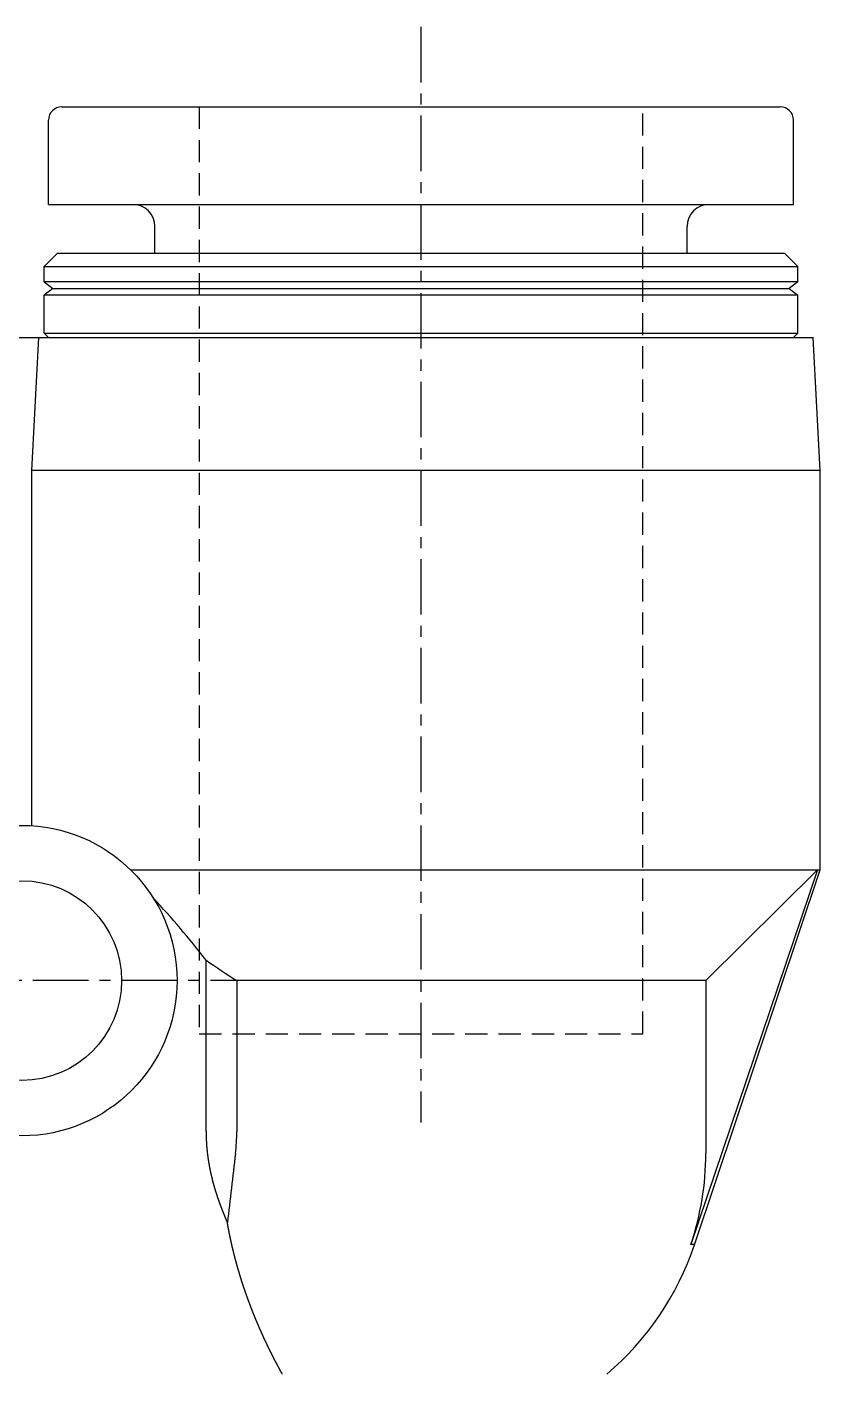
# Model space of a CAD drawing. Extents: x -16 to 106, y -22 to 85.
# Drawn here: x 39.19 to 57.08, y 28.59 to 58.96 of the extents above; entities that cross this region are included whole.
import ezdxf

# ---------------------------------------------------------------- set-up
doc = ezdxf.new("R2010")
doc.units = 0
doc.linetypes.add('CENTER', pattern=[2, 1.25, -0.25, 0.25, -0.25])
doc.linetypes.add('DASHED', pattern=[0.75, 0.5, -0.25])
doc.layers.get('0').update_dxf_attribs({"linetype": 'CONTINUOUS'})
doc.layers.add('CENTER', color=1, linetype='CENTER')

msp = doc.modelspace()

# ---------------------------------------------------------------- linework, layer by layer
at = {"color": 7, "linetype": 'CONTINUOUS'}
for p, q in [((39.979, 57.162), (56.179, 57.162)), ((39.679, 54.962), (39.679, 56.862)), ((56.479, 54.962), (56.479, 56.862)), ((39.679, 54.962), (56.479, 54.962)), ((42.079, 53.862), (42.079, 54.462)), ((54.079, 53.862), (54.079, 54.462)), ((39.879, 53.862), (39.579, 53.562)), ((39.879, 53.862), (56.279, 53.862)), ((56.279, 53.862), (56.579, 53.562)), ((39.579, 53.212), (39.579, 53.562)), ((39.579, 53.562), (56.579, 53.562)), ((56.579, 53.212), (56.579, 53.562)), ((39.579, 53.212), (39.779, 53.062)), ((56.579, 53.212), (39.579, 53.212)), ((56.579, 53.212), (56.379, 53.062)), ((39.779, 53.062), (39.579, 52.912)), ((39.579, 52.062), (39.579, 52.912)), ((56.579, 52.912), (39.579, 52.912)), ((39.779, 53.062), (56.379, 53.062)), ((56.379, 53.062), (56.579, 52.912)), ((56.579, 52.062), (56.579, 52.912)), ((21.236, 51.962), (56.922, 51.962)), ((39.304, 48.962), (39.465, 51.962)), ((39.679, 51.962), (39.579, 52.062)), ((39.579, 52.062), (56.579, 52.062)), ((56.479, 51.962), (56.579, 52.062)), ((57.079, 48.962), (56.922, 51.962)), ((57.079, 48.962), (39.304, 48.962)), ((39.304, 40.955), (39.304, 48.962)), ((57.079, 39.962), (57.079, 48.962)), ((41.528, 39.962), (57.023, 39.962)), ((57.023, 39.962), (54.167, 31.516)), ((54.245, 31.506), (57.079, 39.962)), ((54.501, 37.462), (57.023, 39.962)), ((57.023, 39.962), (57.079, 39.962)), ((43.232, 34.062), (43.232, 37.926)), ((54.501, 37.462), (43.925, 37.462)), ((43.925, 37.462), (43.925, 34.062)), ((54.501, 37.462), (54.501, 33.562))]:
    msp.add_line(p, q, dxfattribs=at)
at = {"color": 3, "linetype": 'DASHED'}
for p, q in [((43.079, 57.162), (43.079, 36.262)), ((53.079, 36.262), (53.079, 57.162)), ((42.044, 39.321), (42.081, 39.261)), ((43.079, 36.262), (53.079, 36.262))]:
    msp.add_line(p, q, dxfattribs=at)
at = {"color": 7}
for points in [[(43.232, 34.062, 0), (43.232, 34.059, 0), (43.232, 34.055, 0), (43.232, 34.052, 0), (43.232, 34.048, 0), (43.232, 34.045, 0), (43.232, 34.041, 0), (43.232, 34.038, 0), (43.232, 34.034, 0), (43.232, 34.031, 0), (43.232, 34.027, 0), (43.232, 34.024, 0), (43.232, 34.02, 0), (43.232, 34.017, 0), (43.232, 34.013, 0), (43.232, 34.01, 0), (43.232, 34.006, 0), (43.233, 34.002, 0), (43.233, 33.999, 0), (43.233, 33.995, 0), (43.233, 33.992, 0), (43.233, 33.989, 0), (43.233, 33.985, 0), (43.233, 33.981, 0), (43.233, 33.978, 0), (43.233, 33.974, 0), (43.233, 33.971, 0), (43.233, 33.968, 0), (43.233, 33.964, 0), (43.233, 33.961, 0), (43.233, 33.957, 0), (43.233, 33.953, 0), (43.234, 33.95, 0), (43.234, 33.946, 0), (43.234, 33.943, 0), (43.234, 33.939, 0), (43.234, 33.936, 0), (43.234, 33.932, 0), (43.234, 33.929, 0), (43.234, 33.925, 0), (43.234, 33.922, 0), (43.234, 33.918, 0), (43.235, 33.915, 0), (43.235, 33.911, 0), (43.235, 33.908, 0), (43.235, 33.904, 0), (43.235, 33.901, 0), (43.235, 33.897, 0), (43.236, 33.894, 0), (43.236, 33.89, 0), (43.236, 33.887, 0), (43.236, 33.883, 0), (43.236, 33.88, 0), (43.236, 33.876, 0), (43.236, 33.873, 0), (43.236, 33.869, 0), (43.237, 33.866, 0), (43.237, 33.862, 0), (43.237, 33.859, 0), (43.237, 33.855, 0), (43.237, 33.852, 0), (43.238, 33.848, 0), (43.238, 33.845, 0), (43.238, 33.841, 0), (43.238, 33.838, 0), (43.238, 33.834, 0), (43.239, 33.831, 0), (43.239, 33.827, 0), (43.239, 33.824, 0), (43.239, 33.82, 0), (43.239, 33.817, 0), (43.239, 33.813, 0), (43.24, 33.81, 0), (43.24, 33.806, 0), (43.24, 33.803, 0), (43.24, 33.799, 0), (43.241, 33.796, 0), (43.241, 33.792, 0), (43.241, 33.789, 0), (43.241, 33.785, 0), (43.242, 33.782, 0), (43.242, 33.778, 0), (43.242, 33.775, 0), (43.242, 33.771, 0), (43.242, 33.768, 0), (43.243, 33.764, 0), (43.243, 33.761, 0), (43.243, 33.757, 0), (43.243, 33.754, 0), (43.244, 33.75, 0), (43.244, 33.747, 0), (43.244, 33.743, 0), (43.245, 33.74, 0), (43.245, 33.736, 0), (43.245, 33.733, 0), (43.245, 33.729, 0), (43.246, 33.726, 0), (43.246, 33.722, 0), (43.246, 33.719, 0), (43.246, 33.715, 0), (43.247, 33.712, 0), (43.247, 33.709, 0), (43.247, 33.705, 0), (43.248, 33.702, 0), (43.248, 33.698, 0), (43.248, 33.694, 0), (43.249, 33.691, 0), (43.249, 33.688, 0), (43.249, 33.684, 0), (43.249, 33.681, 0), (43.25, 33.677, 0), (43.25, 33.673, 0), (43.251, 33.67, 0), (43.251, 33.667, 0), (43.251, 33.663, 0), (43.252, 33.66, 0), (43.252, 33.656, 0), (43.252, 33.653, 0), (43.252, 33.649, 0), (43.253, 33.646, 0), (43.253, 33.642, 0), (43.254, 33.639, 0), (43.254, 33.635, 0), (43.254, 33.632, 0), (43.255, 33.628, 0), (43.255, 33.625, 0), (43.255, 33.621, 0), (43.256, 33.618, 0), (43.256, 33.614, 0), (43.257, 33.611, 0), (43.257, 33.607, 0), (43.257, 33.604, 0), (43.258, 33.6, 0), (43.258, 33.597, 0), (43.258, 33.593, 0), (43.259, 33.59, 0), (43.259, 33.586, 0), (43.26, 33.583, 0), (43.26, 33.579, 0), (43.26, 33.576, 0), (43.261, 33.572, 0), (43.261, 33.569, 0), (43.262, 33.566, 0), (43.262, 33.562, 0), (43.263, 33.559, 0), (43.263, 33.555, 0), (43.263, 33.551, 0), (43.264, 33.548, 0), (43.264, 33.545, 0), (43.265, 33.541, 0), (43.265, 33.538, 0), (43.266, 33.534, 0), (43.266, 33.531, 0), (43.266, 33.527, 0), (43.267, 33.524, 0), (43.267, 33.52, 0), (43.268, 33.517, 0), (43.268, 33.513, 0), (43.269, 33.51, 0), (43.269, 33.506, 0), (43.27, 33.503, 0), (43.27, 33.499, 0), (43.27, 33.496, 0), (43.271, 33.492, 0), (43.271, 33.489, 0), (43.272, 33.486, 0), (43.272, 33.482, 0), (43.273, 33.478, 0), (43.273, 33.475, 0), (43.274, 33.472, 0), (43.274, 33.468, 0), (43.275, 33.465, 0), (43.275, 33.461, 0), (43.276, 33.458, 0), (43.276, 33.454, 0), (43.277, 33.451, 0), (43.277, 33.447, 0), (43.278, 33.444, 0), (43.278, 33.44, 0), (43.279, 33.437, 0), (43.279, 33.433, 0), (43.28, 33.43, 0), (43.28, 33.426, 0), (43.281, 33.423, 0), (43.282, 33.42, 0), (43.282, 33.416, 0), (43.282, 33.413, 0), (43.283, 33.409, 0), (43.284, 33.406, 0), (43.284, 33.402, 0), (43.285, 33.399, 0), (43.285, 33.395, 0), (43.286, 33.392, 0), (43.286, 33.388, 0), (43.287, 33.385, 0), (43.287, 33.382, 0), (43.288, 33.378, 0), (43.289, 33.375, 0), (43.289, 33.371, 0), (43.29, 33.368, 0), (43.29, 33.364, 0), (43.291, 33.361, 0), (43.291, 33.357, 0), (43.292, 33.354, 0), (43.293, 33.35, 0), (43.293, 33.347, 0), (43.294, 33.343, 0), (43.294, 33.34, 0), (43.295, 33.337, 0), (43.295, 33.333, 0), (43.296, 33.33, 0), (43.297, 33.326, 0), (43.297, 33.323, 0), (43.298, 33.319, 0), (43.299, 33.316, 0), (43.299, 33.312, 0), (43.3, 33.309, 0), (43.3, 33.305, 0), (43.301, 33.302, 0), (43.302, 33.298, 0), (43.302, 33.295, 0), (43.303, 33.292, 0), (43.303, 33.288, 0), (43.304, 33.285, 0), (43.305, 33.281, 0), (43.305, 33.278, 0), (43.306, 33.274, 0), (43.307, 33.271, 0), (43.307, 33.267, 0), (43.308, 33.264, 0), (43.309, 33.261, 0), (43.309, 33.257, 0), (43.31, 33.254, 0), (43.311, 33.25, 0), (43.311, 33.247, 0), (43.312, 33.243, 0), (43.313, 33.24, 0), (43.313, 33.236, 0), (43.314, 33.233, 0), (43.315, 33.23, 0), (43.315, 33.226, 0), (43.316, 33.223, 0), (43.317, 33.219, 0), (43.317, 33.216, 0), (43.318, 33.212, 0), (43.319, 33.209, 0), (43.319, 33.206, 0), (43.32, 33.202, 0), (43.321, 33.199, 0), (43.322, 33.195, 0), (43.322, 33.192, 0), (43.323, 33.188, 0), (43.324, 33.185, 0), (43.324, 33.181, 0), (43.325, 33.178, 0), (43.326, 33.175, 0), (43.327, 33.171, 0), (43.327, 33.168, 0), (43.328, 33.164, 0), (43.329, 33.161, 0), (43.329, 33.157, 0), (43.33, 33.154, 0), (43.331, 33.151, 0), (43.332, 33.147, 0), (43.332, 33.144, 0), (43.333, 33.14, 0), (43.334, 33.137, 0), (43.335, 33.133, 0), (43.335, 33.13, 0), (43.336, 33.127, 0), (43.337, 33.123, 0), (43.338, 33.12, 0), (43.338, 33.116, 0), (43.339, 33.113, 0), (43.34, 33.11, 0), (43.341, 33.106, 0), (43.341, 33.103, 0), (43.342, 33.099, 0), (43.343, 33.096, 0), (43.344, 33.093, 0), (43.344, 33.089, 0), (43.345, 33.086, 0), (43.346, 33.082, 0), (43.347, 33.079, 0), (43.348, 33.075, 0), (43.349, 33.072, 0), (43.349, 33.069, 0), (43.35, 33.065, 0), (43.351, 33.062, 0), (43.352, 33.058, 0), (43.352, 33.055, 0), (43.353, 33.051, 0), (43.354, 33.048, 0), (43.355, 33.045, 0), (43.356, 33.041, 0), (43.356, 33.038, 0), (43.357, 33.034, 0), (43.358, 33.031, 0), (43.359, 33.028, 0), (43.36, 33.024, 0), (43.361, 33.021, 0), (43.361, 33.017, 0), (43.362, 33.014, 0), (43.363, 33.011, 0), (43.364, 33.007, 0), (43.365, 33.004, 0), (43.366, 33, 0), (43.367, 32.997, 0), (43.367, 32.994, 0), (43.368, 32.99, 0), (43.369, 32.987, 0), (43.37, 32.983, 0), (43.371, 32.98, 0), (43.372, 32.977, 0), (43.373, 32.973, 0), (43.373, 32.97, 0), (43.374, 32.966, 0), (43.375, 32.963, 0), (43.376, 32.96, 0), (43.377, 32.956, 0), (43.378, 32.953, 0), (43.379, 32.949, 0), (43.379, 32.946, 0), (43.38, 32.943, 0), (43.381, 32.939, 0), (43.382, 32.936, 0), (43.383, 32.932, 0), (43.384, 32.929, 0), (43.385, 32.926, 0), (43.386, 32.922, 0), (43.386, 32.919, 0), (43.387, 32.916, 0), (43.388, 32.912, 0), (43.389, 32.909, 0), (43.39, 32.905, 0), (43.391, 32.902, 0), (43.392, 32.899, 0), (43.393, 32.895, 0), (43.394, 32.892, 0), (43.395, 32.888, 0), (43.396, 32.885, 0), (43.397, 32.882, 0), (43.398, 32.878, 0), (43.398, 32.875, 0), (43.399, 32.871, 0), (43.4, 32.868, 0), (43.401, 32.865, 0), (43.402, 32.861, 0), (43.403, 32.858, 0), (43.404, 32.855, 0), (43.405, 32.851, 0), (43.406, 32.848, 0), (43.407, 32.844, 0), (43.408, 32.841, 0), (43.409, 32.838, 0), (43.41, 32.834, 0), (43.411, 32.831, 0), (43.412, 32.828, 0), (43.413, 32.824, 0), (43.414, 32.821, 0), (43.414, 32.818, 0), (43.416, 32.814, 0), (43.416, 32.811, 0), (43.417, 32.807, 0), (43.418, 32.804, 0), (43.419, 32.801, 0), (43.42, 32.797, 0), (43.421, 32.794, 0), (43.422, 32.791, 0), (43.423, 32.787, 0), (43.424, 32.784, 0), (43.425, 32.781, 0), (43.426, 32.777, 0), (43.427, 32.774, 0), (43.428, 32.77, 0), (43.429, 32.767, 0), (43.43, 32.764, 0), (43.431, 32.76, 0), (43.432, 32.757, 0), (43.433, 32.754, 0), (43.434, 32.75, 0), (43.435, 32.747, 0), (43.436, 32.743, 0), (43.437, 32.74, 0), (43.438, 32.737, 0), (43.439, 32.733, 0), (43.44, 32.73, 0), (43.441, 32.727, 0), (43.443, 32.723, 0), (43.444, 32.72, 0), (43.444, 32.717, 0), (43.446, 32.713, 0), (43.447, 32.71, 0), (43.448, 32.707, 0), (43.449, 32.703, 0), (43.45, 32.7, 0), (43.451, 32.697, 0), (43.452, 32.693, 0), (43.453, 32.69, 0), (43.454, 32.687, 0), (43.455, 32.683, 0), (43.456, 32.68, 0), (43.457, 32.676, 0), (43.458, 32.673, 0), (43.459, 32.67, 0), (43.46, 32.666, 0), (43.461, 32.663, 0), (43.462, 32.66, 0), (43.464, 32.657, 0), (43.465, 32.653, 0), (43.466, 32.65, 0), (43.467, 32.647, 0), (43.468, 32.643, 0), (43.469, 32.64, 0), (43.47, 32.636, 0), (43.471, 32.633, 0), (43.472, 32.63, 0), (43.473, 32.627, 0), (43.474, 32.623, 0), (43.475, 32.62, 0), (43.476, 32.617, 0), (43.477, 32.613, 0), (43.479, 32.61, 0), (43.48, 32.606, 0), (43.481, 32.603, 0), (43.482, 32.6, 0), (43.483, 32.596, 0), (43.484, 32.593, 0), (43.485, 32.59, 0), (43.486, 32.587, 0), (43.487, 32.583, 0), (43.489, 32.58, 0), (43.49, 32.577, 0), (43.491, 32.573, 0), (43.492, 32.57, 0), (43.493, 32.567, 0), (43.494, 32.563, 0), (43.495, 32.56, 0), (43.496, 32.557, 0), (43.498, 32.553, 0), (43.499, 32.55, 0), (43.5, 32.547, 0), (43.501, 32.543, 0), (43.502, 32.54, 0), (43.503, 32.537, 0), (43.504, 32.533, 0), (43.506, 32.53, 0), (43.507, 32.527, 0), (43.508, 32.523, 0), (43.509, 32.52, 0), (43.51, 32.517, 0), (43.511, 32.514, 0), (43.513, 32.51, 0), (43.514, 32.507, 0), (43.515, 32.504, 0), (43.516, 32.5, 0), (43.517, 32.497, 0), (43.518, 32.494, 0), (43.52, 32.49, 0), (43.521, 32.487, 0), (43.522, 32.484, 0), (43.523, 32.48, 0), (43.524, 32.477, 0), (43.525, 32.474, 0), (43.526, 32.471, 0), (43.528, 32.467, 0), (43.529, 32.464, 0), (43.53, 32.461, 0), (43.531, 32.457, 0), (43.532, 32.454, 0), (43.534, 32.451, 0), (43.535, 32.447, 0), (43.536, 32.444, 0), (43.537, 32.441, 0), (43.538, 32.438, 0), (43.54, 32.434, 0), (43.541, 32.431, 0), (43.542, 32.428, 0), (43.543, 32.425, 0), (43.544, 32.421, 0), (43.546, 32.418, 0), (43.547, 32.415, 0), (43.548, 32.411, 0), (43.549, 32.408, 0), (43.55, 32.405, 0), (43.552, 32.401, 0), (43.553, 32.398, 0), (43.554, 32.395, 0), (43.555, 32.392, 0), (43.557, 32.388, 0), (43.558, 32.385, 0), (43.559, 32.382, 0), (43.56, 32.378, 0), (43.562, 32.375, 0), (43.563, 32.372, 0), (43.564, 32.369, 0), (43.565, 32.365, 0), (43.566, 32.362, 0), (43.568, 32.359, 0), (43.569, 32.355, 0), (43.57, 32.352, 0), (43.572, 32.349, 0), (43.573, 32.346, 0), (43.574, 32.342, 0), (43.575, 32.339, 0), (43.577, 32.336, 0), (43.578, 32.333, 0), (43.579, 32.329, 0), (43.58, 32.326, 0), (43.582, 32.323, 0), (43.583, 32.319, 0), (43.584, 32.316, 0), (43.585, 32.313, 0), (43.587, 32.31, 0), (43.588, 32.306, 0), (43.589, 32.303, 0), (43.59, 32.3, 0), (43.592, 32.297, 0), (43.593, 32.293, 0), (43.594, 32.29, 0), (43.596, 32.287, 0), (43.597, 32.284, 0), (43.598, 32.28, 0), (43.599, 32.277, 0), (43.601, 32.274, 0), (43.602, 32.27, 0), (43.603, 32.267, 0), (43.605, 32.264, 0), (43.606, 32.261, 0), (43.607, 32.258, 0), (43.608, 32.254, 0), (43.61, 32.251, 0), (43.611, 32.248, 0), (43.612, 32.245, 0), (43.614, 32.241, 0), (43.615, 32.238, 0), (43.616, 32.235, 0), (43.618, 32.231, 0), (43.619, 32.228, 0), (43.62, 32.225, 0), (43.621, 32.222, 0), (43.623, 32.218, 0), (43.624, 32.215, 0), (43.626, 32.212, 0), (43.627, 32.209, 0), (43.628, 32.206, 0), (43.63, 32.202, 0), (43.631, 32.199, 0), (43.632, 32.196, 0), (43.633, 32.193, 0), (43.635, 32.189, 0), (43.636, 32.186, 0), (43.638, 32.183, 0), (43.639, 32.179, 0), (43.64, 32.176, 0), (43.642, 32.173, 0), (43.643, 32.17, 0), (43.644, 32.167, 0), (43.645, 32.163, 0), (43.647, 32.16, 0), (43.648, 32.157, 0), (43.65, 32.154, 0), (43.651, 32.15, 0), (43.652, 32.147, 0), (43.654, 32.144, 0), (43.655, 32.141, 0), (43.656, 32.137, 0), (43.658, 32.134, 0), (43.659, 32.131, 0), (43.66, 32.128, 0), (43.662, 32.124, 0), (43.663, 32.121, 0), (43.664, 32.118, 0), (43.666, 32.115, 0), (43.667, 32.112, 0), (43.669, 32.108, 0), (43.67, 32.105, 0), (43.671, 32.102, 0), (43.673, 32.099, 0), (43.674, 32.096, 0), (43.675, 32.092, 0), (43.677, 32.089, 0), (43.678, 32.086, 0), (43.68, 32.083, 0), (43.681, 32.079, 0), (43.682, 32.076, 0), (43.684, 32.073, 0), (43.685, 32.07, 0), (43.687, 32.066, 0), (43.688, 32.063, 0), (43.689, 32.06, 0), (43.691, 32.057, 0), (43.692, 32.054, 0), (43.694, 32.05, 0), (43.695, 32.047, 0), (43.696, 32.044, 0), (43.698, 32.041, 0), (43.699, 32.038, 0), (43.701, 32.034, 0), (43.702, 32.031, 0), (43.703, 32.028, 0), (43.705, 32.025, 0), (43.706, 32.022, 0), (43.708, 32.018, 0), (43.709, 32.015, 0), (43.711, 32.012, 0), (43.712, 32.009, 0), (43.713, 32.005, 0)], [(44.952, 28.59, 0), (44.95, 28.594, 0), (44.948, 28.597, 0), (44.946, 28.601, 0), (44.944, 28.604, 0), (44.942, 28.608, 0), (44.941, 28.611, 0), (44.939, 28.615, 0), (44.937, 28.618, 0), (44.935, 28.622, 0), (44.933, 28.625, 0), (44.931, 28.629, 0), (44.929, 28.632, 0), (44.927, 28.636, 0), (44.925, 28.639, 0), (44.923, 28.643, 0), (44.921, 28.646, 0), (44.919, 28.65, 0), (44.918, 28.653, 0), (44.916, 28.657, 0), (44.914, 28.66, 0), (44.912, 28.664, 0), (44.91, 28.667, 0), (44.908, 28.671, 0), (44.906, 28.674, 0), (44.904, 28.678, 0), (44.902, 28.681, 0), (44.9, 28.685, 0), (44.898, 28.688, 0), (44.897, 28.692, 0), (44.895, 28.695, 0), (44.893, 28.699, 0), (44.891, 28.702, 0), (44.889, 28.706, 0), (44.887, 28.709, 0), (44.885, 28.713, 0), (44.883, 28.716, 0), (44.882, 28.72, 0), (44.88, 28.723, 0), (44.878, 28.727, 0), (44.876, 28.73, 0), (44.874, 28.734, 0), (44.872, 28.737, 0), (44.87, 28.741, 0), (44.868, 28.744, 0), (44.866, 28.748, 0), (44.864, 28.751, 0), (44.863, 28.755, 0), (44.861, 28.758, 0), (44.859, 28.762, 0), (44.857, 28.765, 0), (44.855, 28.769, 0), (44.853, 28.772, 0), (44.851, 28.776, 0), (44.849, 28.779, 0), (44.848, 28.783, 0), (44.846, 28.786, 0), (44.844, 28.79, 0), (44.842, 28.794, 0), (44.84, 28.797, 0), (44.838, 28.8, 0), (44.837, 28.804, 0), (44.835, 28.808, 0), (44.833, 28.811, 0), (44.831, 28.815, 0), (44.829, 28.818, 0), (44.827, 28.822, 0), (44.825, 28.825, 0), (44.824, 28.829, 0), (44.822, 28.832, 0), (44.82, 28.836, 0), (44.818, 28.839, 0), (44.816, 28.843, 0), (44.814, 28.846, 0), (44.812, 28.85, 0), (44.81, 28.853, 0), (44.809, 28.857, 0), (44.807, 28.86, 0), (44.805, 28.864, 0), (44.803, 28.867, 0), (44.801, 28.871, 0), (44.8, 28.875, 0), (44.798, 28.878, 0), (44.796, 28.882, 0), (44.794, 28.885, 0), (44.792, 28.889, 0), (44.79, 28.892, 0), (44.788, 28.896, 0), (44.787, 28.899, 0), (44.785, 28.903, 0), (44.783, 28.906, 0), (44.781, 28.91, 0), (44.779, 28.913, 0), (44.777, 28.917, 0), (44.776, 28.921, 0), (44.774, 28.924, 0), (44.772, 28.928, 0), (44.77, 28.931, 0), (44.768, 28.935, 0), (44.767, 28.938, 0), (44.765, 28.942, 0), (44.763, 28.945, 0), (44.761, 28.949, 0), (44.759, 28.953, 0), (44.757, 28.956, 0), (44.756, 28.96, 0), (44.754, 28.963, 0), (44.752, 28.967, 0), (44.75, 28.97, 0), (44.748, 28.974, 0), (44.746, 28.977, 0), (44.745, 28.981, 0), (44.743, 28.984, 0), (44.741, 28.988, 0), (44.739, 28.991, 0), (44.737, 28.995, 0), (44.736, 28.999, 0), (44.734, 29.002, 0), (44.732, 29.006, 0), (44.73, 29.009, 0), (44.728, 29.013, 0), (44.727, 29.016, 0), (44.725, 29.02, 0), (44.723, 29.023, 0), (44.721, 29.027, 0), (44.719, 29.031, 0), (44.718, 29.034, 0), (44.716, 29.038, 0), (44.714, 29.041, 0), (44.712, 29.045, 0), (44.711, 29.048, 0), (44.709, 29.052, 0), (44.707, 29.056, 0), (44.705, 29.059, 0), (44.703, 29.063, 0), (44.702, 29.066, 0), (44.7, 29.07, 0), (44.698, 29.073, 0), (44.696, 29.077, 0), (44.695, 29.081, 0), (44.693, 29.084, 0), (44.691, 29.088, 0), (44.689, 29.091, 0), (44.688, 29.095, 0), (44.686, 29.098, 0), (44.684, 29.102, 0), (44.682, 29.105, 0), (44.68, 29.109, 0), (44.679, 29.113, 0), (44.677, 29.116, 0), (44.675, 29.12, 0), (44.673, 29.123, 0), (44.672, 29.127, 0), (44.67, 29.131, 0), (44.668, 29.134, 0), (44.666, 29.138, 0), (44.664, 29.141, 0), (44.663, 29.145, 0), (44.661, 29.148, 0), (44.659, 29.152, 0), (44.657, 29.155, 0), (44.656, 29.159, 0), (44.654, 29.163, 0), (44.652, 29.166, 0), (44.651, 29.17, 0), (44.649, 29.173, 0), (44.647, 29.177, 0), (44.645, 29.181, 0), (44.644, 29.184, 0), (44.642, 29.188, 0), (44.64, 29.191, 0), (44.638, 29.195, 0), (44.637, 29.198, 0), (44.635, 29.202, 0), (44.633, 29.206, 0), (44.631, 29.209, 0), (44.63, 29.213, 0), (44.628, 29.216, 0), (44.626, 29.22, 0), (44.624, 29.224, 0), (44.623, 29.227, 0), (44.621, 29.231, 0), (44.619, 29.234, 0), (44.617, 29.238, 0), (44.616, 29.242, 0), (44.614, 29.245, 0), (44.612, 29.249, 0), (44.611, 29.252, 0), (44.609, 29.256, 0), (44.607, 29.26, 0), (44.605, 29.263, 0), (44.604, 29.267, 0), (44.602, 29.27, 0), (44.6, 29.274, 0), (44.599, 29.277, 0), (44.597, 29.281, 0), (44.595, 29.285, 0), (44.593, 29.288, 0), (44.592, 29.292, 0), (44.59, 29.296, 0), (44.588, 29.299, 0), (44.587, 29.303, 0), (44.585, 29.306, 0), (44.583, 29.31, 0), (44.581, 29.314, 0), (44.58, 29.317, 0), (44.578, 29.321, 0), (44.576, 29.324, 0), (44.575, 29.328, 0), (44.573, 29.332, 0), (44.571, 29.335, 0), (44.57, 29.339, 0), (44.568, 29.342, 0), (44.566, 29.346, 0), (44.565, 29.35, 0), (44.563, 29.353, 0), (44.561, 29.357, 0), (44.559, 29.36, 0), (44.558, 29.364, 0), (44.556, 29.368, 0), (44.554, 29.371, 0), (44.553, 29.375, 0), (44.551, 29.378, 0), (44.549, 29.382, 0), (44.548, 29.386, 0), (44.546, 29.389, 0), (44.544, 29.393, 0), (44.543, 29.397, 0), (44.541, 29.4, 0), (44.539, 29.404, 0), (44.538, 29.407, 0), (44.536, 29.411, 0), (44.534, 29.415, 0), (44.533, 29.418, 0), (44.531, 29.422, 0), (44.529, 29.425, 0), (44.528, 29.429, 0), (44.526, 29.433, 0), (44.524, 29.436, 0), (44.523, 29.44, 0), (44.521, 29.444, 0), (44.519, 29.447, 0), (44.518, 29.451, 0), (44.516, 29.454, 0), (44.514, 29.458, 0), (44.513, 29.462, 0), (44.511, 29.465, 0), (44.51, 29.469, 0), (44.508, 29.473, 0), (44.506, 29.476, 0), (44.505, 29.48, 0), (44.503, 29.483, 0), (44.501, 29.487, 0), (44.5, 29.491, 0), (44.498, 29.494, 0), (44.496, 29.498, 0), (44.495, 29.502, 0), (44.493, 29.505, 0), (44.491, 29.509, 0), (44.49, 29.513, 0), (44.488, 29.516, 0), (44.486, 29.52, 0), (44.485, 29.523, 0), (44.483, 29.527, 0), (44.482, 29.531, 0), (44.48, 29.534, 0), (44.478, 29.538, 0), (44.477, 29.542, 0), (44.475, 29.545, 0), (44.474, 29.549, 0), (44.472, 29.553, 0), (44.47, 29.556, 0), (44.469, 29.56, 0), (44.467, 29.564, 0), (44.465, 29.567, 0), (44.464, 29.571, 0), (44.462, 29.574, 0), (44.461, 29.578, 0), (44.459, 29.582, 0), (44.457, 29.585, 0), (44.456, 29.589, 0), (44.454, 29.593, 0), (44.453, 29.596, 0), (44.451, 29.6, 0), (44.449, 29.604, 0), (44.448, 29.607, 0), (44.446, 29.611, 0), (44.444, 29.614, 0), (44.443, 29.618, 0), (44.441, 29.622, 0), (44.44, 29.625, 0), (44.438, 29.629, 0), (44.437, 29.633, 0), (44.435, 29.636, 0), (44.433, 29.64, 0), (44.432, 29.644, 0), (44.43, 29.647, 0), (44.428, 29.651, 0), (44.427, 29.655, 0), (44.425, 29.658, 0), (44.424, 29.662, 0), (44.422, 29.666, 0), (44.421, 29.669, 0), (44.419, 29.673, 0), (44.417, 29.677, 0), (44.416, 29.68, 0), (44.414, 29.684, 0), (44.413, 29.688, 0), (44.411, 29.691, 0), (44.41, 29.695, 0), (44.408, 29.699, 0), (44.406, 29.702, 0), (44.405, 29.706, 0), (44.403, 29.71, 0), (44.402, 29.713, 0), (44.4, 29.717, 0), (44.399, 29.721, 0), (44.397, 29.724, 0), (44.395, 29.728, 0), (44.394, 29.732, 0), (44.392, 29.735, 0), (44.391, 29.739, 0), (44.389, 29.743, 0), (44.388, 29.746, 0), (44.386, 29.75, 0), (44.385, 29.754, 0), (44.383, 29.757, 0), (44.382, 29.761, 0), (44.38, 29.765, 0), (44.378, 29.768, 0), (44.377, 29.772, 0), (44.375, 29.776, 0), (44.374, 29.779, 0), (44.372, 29.783, 0), (44.371, 29.787, 0), (44.369, 29.79, 0), (44.368, 29.794, 0), (44.366, 29.798, 0), (44.364, 29.801, 0), (44.363, 29.805, 0), (44.361, 29.809, 0), (44.36, 29.812, 0), (44.358, 29.816, 0), (44.357, 29.82, 0), (44.355, 29.823, 0), (44.354, 29.827, 0), (44.352, 29.831, 0), (44.351, 29.834, 0), (44.349, 29.838, 0), (44.348, 29.842, 0), (44.346, 29.846, 0), (44.345, 29.849, 0), (44.343, 29.853, 0), (44.342, 29.857, 0), (44.34, 29.86, 0), (44.339, 29.864, 0), (44.337, 29.868, 0), (44.336, 29.871, 0), (44.334, 29.875, 0), (44.333, 29.879, 0), (44.331, 29.882, 0), (44.33, 29.886, 0), (44.328, 29.89, 0), (44.327, 29.893, 0), (44.325, 29.897, 0), (44.324, 29.901, 0), (44.322, 29.904, 0), (44.321, 29.908, 0), (44.319, 29.912, 0), (44.318, 29.916, 0), (44.316, 29.919, 0), (44.315, 29.923, 0), (44.313, 29.927, 0), (44.312, 29.93, 0), (44.31, 29.934, 0), (44.309, 29.938, 0), (44.307, 29.941, 0), (44.306, 29.945, 0), (44.304, 29.949, 0), (44.303, 29.953, 0), (44.301, 29.956, 0), (44.3, 29.96, 0), (44.298, 29.964, 0), (44.297, 29.967, 0), (44.295, 29.971, 0), (44.294, 29.975, 0), (44.292, 29.978, 0), (44.291, 29.982, 0), (44.289, 29.986, 0), (44.288, 29.989, 0), (44.286, 29.993, 0), (44.285, 29.997, 0), (44.283, 30.001, 0), (44.282, 30.004, 0), (44.281, 30.008, 0), (44.279, 30.012, 0), (44.278, 30.015, 0), (44.276, 30.019, 0), (44.275, 30.023, 0), (44.273, 30.027, 0), (44.272, 30.03, 0), (44.27, 30.034, 0), (44.269, 30.038, 0), (44.267, 30.041, 0), (44.266, 30.045, 0), (44.264, 30.049, 0), (44.263, 30.053, 0), (44.262, 30.056, 0), (44.26, 30.06, 0), (44.259, 30.064, 0), (44.257, 30.067, 0), (44.256, 30.071, 0), (44.254, 30.075, 0), (44.253, 30.079, 0), (44.252, 30.082, 0), (44.25, 30.086, 0), (44.249, 30.09, 0), (44.247, 30.093, 0), (44.246, 30.097, 0), (44.244, 30.101, 0), (44.243, 30.105, 0), (44.241, 30.108, 0), (44.24, 30.112, 0), (44.239, 30.116, 0), (44.237, 30.119, 0), (44.236, 30.123, 0), (44.234, 30.127, 0), (44.233, 30.131, 0), (44.231, 30.134, 0), (44.23, 30.138, 0), (44.229, 30.142, 0), (44.227, 30.146, 0), (44.226, 30.149, 0), (44.224, 30.153, 0), (44.223, 30.157, 0), (44.222, 30.16, 0), (44.22, 30.164, 0), (44.219, 30.168, 0), (44.217, 30.172, 0), (44.216, 30.175, 0), (44.215, 30.179, 0), (44.213, 30.183, 0), (44.212, 30.187, 0), (44.21, 30.19, 0), (44.209, 30.194, 0), (44.208, 30.198, 0), (44.206, 30.201, 0), (44.205, 30.205, 0), (44.203, 30.209, 0), (44.202, 30.213, 0), (44.201, 30.216, 0), (44.199, 30.22, 0), (44.198, 30.224, 0), (44.196, 30.228, 0), (44.195, 30.231, 0), (44.194, 30.235, 0), (44.192, 30.239, 0), (44.191, 30.243, 0), (44.19, 30.246, 0), (44.188, 30.25, 0), (44.187, 30.254, 0), (44.185, 30.258, 0), (44.184, 30.261, 0), (44.183, 30.265, 0), (44.181, 30.269, 0), (44.18, 30.273, 0), (44.179, 30.276, 0), (44.177, 30.28, 0), (44.176, 30.284, 0), (44.175, 30.288, 0), (44.173, 30.291, 0), (44.172, 30.295, 0), (44.17, 30.299, 0), (44.169, 30.302, 0), (44.168, 30.306, 0), (44.166, 30.31, 0), (44.165, 30.314, 0), (44.164, 30.317, 0), (44.162, 30.321, 0), (44.161, 30.325, 0), (44.16, 30.329, 0), (44.158, 30.332, 0), (44.157, 30.336, 0), (44.156, 30.34, 0), (44.154, 30.344, 0), (44.153, 30.348, 0), (44.151, 30.351, 0), (44.15, 30.355, 0), (44.149, 30.359, 0), (44.148, 30.363, 0), (44.146, 30.366, 0), (44.145, 30.37, 0), (44.144, 30.374, 0), (44.142, 30.378, 0), (44.141, 30.381, 0), (44.139, 30.385, 0), (44.138, 30.389, 0), (44.137, 30.392, 0), (44.136, 30.396, 0), (44.134, 30.4, 0), (44.133, 30.404, 0), (44.132, 30.408, 0), (44.13, 30.411, 0), (44.129, 30.415, 0), (44.128, 30.419, 0), (44.126, 30.423, 0), (44.125, 30.426, 0), (44.124, 30.43, 0), (44.122, 30.434, 0), (44.121, 30.438, 0), (44.12, 30.441, 0), (44.118, 30.445, 0), (44.117, 30.449, 0), (44.116, 30.453, 0), (44.115, 30.456, 0), (44.113, 30.46, 0), (44.112, 30.464, 0), (44.111, 30.468, 0), (44.109, 30.472, 0), (44.108, 30.475, 0), (44.107, 30.479, 0), (44.105, 30.483, 0), (44.104, 30.487, 0), (44.103, 30.49, 0), (44.102, 30.494, 0), (44.1, 30.498, 0), (44.099, 30.502, 0), (44.098, 30.506, 0), (44.096, 30.509, 0), (44.095, 30.513, 0), (44.094, 30.517, 0), (44.093, 30.521, 0), (44.091, 30.524, 0), (44.09, 30.528, 0), (44.089, 30.532, 0), (44.088, 30.536, 0), (44.086, 30.54, 0), (44.085, 30.543, 0), (44.084, 30.547, 0), (44.083, 30.551, 0), (44.081, 30.555, 0), (44.08, 30.558, 0), (44.079, 30.562, 0), (44.078, 30.566, 0), (44.076, 30.57, 0), (44.075, 30.573, 0), (44.074, 30.577, 0), (44.072, 30.581, 0), (44.071, 30.585, 0), (44.07, 30.589, 0), (44.069, 30.592, 0), (44.067, 30.596, 0), (44.066, 30.6, 0), (44.065, 30.604, 0), (44.064, 30.608, 0), (44.062, 30.611, 0), (44.061, 30.615, 0), (44.06, 30.619, 0), (44.059, 30.623, 0), (44.057, 30.627, 0), (44.056, 30.63, 0), (44.055, 30.634, 0), (44.054, 30.638, 0), (44.053, 30.642, 0), (44.051, 30.645, 0), (44.05, 30.649, 0), (44.049, 30.653, 0), (44.048, 30.657, 0), (44.046, 30.661, 0), (44.045, 30.664, 0), (44.044, 30.668, 0), (44.043, 30.672, 0), (44.042, 30.676, 0), (44.04, 30.68, 0), (44.039, 30.683, 0), (44.038, 30.687, 0), (44.037, 30.691, 0), (44.035, 30.695, 0), (44.034, 30.698, 0), (44.033, 30.702, 0), (44.032, 30.706, 0), (44.031, 30.71, 0), (44.029, 30.714, 0), (44.028, 30.718, 0), (44.027, 30.721, 0), (44.026, 30.725, 0), (44.025, 30.729, 0), (44.023, 30.733, 0), (44.022, 30.736, 0), (44.021, 30.74, 0), (44.02, 30.744, 0), (44.019, 30.748, 0), (44.017, 30.752, 0), (44.016, 30.756, 0), (44.015, 30.759, 0), (44.014, 30.763, 0), (44.013, 30.767, 0), (44.012, 30.771, 0), (44.01, 30.775, 0), (44.009, 30.778, 0), (44.008, 30.782, 0), (44.007, 30.786, 0), (44.006, 30.79, 0), (44.005, 30.794, 0), (44.003, 30.797, 0), (44.002, 30.801, 0), (44.001, 30.805, 0), (44, 30.809, 0), (43.999, 30.813, 0), (43.998, 30.817, 0), (43.996, 30.82, 0), (43.995, 30.824, 0), (43.994, 30.828, 0), (43.993, 30.832, 0), (43.992, 30.835, 0), (43.991, 30.839, 0), (43.989, 30.843, 0), (43.988, 30.847, 0), (43.987, 30.851, 0), (43.986, 30.855, 0), (43.985, 30.858, 0), (43.984, 30.862, 0), (43.983, 30.866, 0), (43.981, 30.87, 0), (43.98, 30.874, 0), (43.979, 30.878, 0), (43.978, 30.881, 0), (43.977, 30.885, 0), (43.976, 30.889, 0), (43.975, 30.893, 0), (43.974, 30.897, 0), (43.972, 30.9, 0), (43.971, 30.904, 0), (43.97, 30.908, 0), (43.969, 30.912, 0), (43.968, 30.916, 0), (43.967, 30.919, 0), (43.966, 30.923, 0), (43.964, 30.927, 0), (43.963, 30.931, 0), (43.962, 30.935, 0), (43.961, 30.939, 0), (43.96, 30.942, 0), (43.959, 30.946, 0), (43.958, 30.95, 0), (43.957, 30.954, 0), (43.956, 30.958, 0), (43.954, 30.962, 0), (43.953, 30.965, 0), (43.952, 30.969, 0), (43.951, 30.973, 0), (43.95, 30.977, 0), (43.949, 30.981, 0), (43.948, 30.985, 0), (43.947, 30.988, 0), (43.946, 30.992, 0), (43.944, 30.996, 0), (43.943, 31, 0), (43.942, 31.004, 0), (43.941, 31.008, 0), (43.94, 31.011, 0), (43.939, 31.015, 0), (43.938, 31.019, 0), (43.937, 31.023, 0), (43.936, 31.027, 0), (43.935, 31.031, 0), (43.934, 31.034, 0), (43.933, 31.038, 0), (43.931, 31.042, 0), (43.931, 31.046, 0), (43.929, 31.05, 0), (43.928, 31.054, 0), (43.927, 31.058, 0), (43.926, 31.061, 0), (43.925, 31.065, 0), (43.924, 31.069, 0), (43.923, 31.073, 0), (43.922, 31.077, 0), (43.921, 31.081, 0), (43.92, 31.084, 0), (43.919, 31.088, 0), (43.918, 31.092, 0), (43.917, 31.096, 0), (43.916, 31.1, 0), (43.914, 31.104, 0), (43.913, 31.107, 0), (43.912, 31.111, 0), (43.911, 31.115, 0), (43.91, 31.119, 0), (43.909, 31.123, 0), (43.908, 31.127, 0), (43.907, 31.131, 0), (43.906, 31.134, 0), (43.905, 31.138, 0), (43.904, 31.142, 0), (43.903, 31.146, 0), (43.902, 31.15, 0), (43.901, 31.154, 0), (43.9, 31.157, 0), (43.899, 31.161, 0), (43.898, 31.165, 0), (43.897, 31.169, 0), (43.896, 31.173, 0), (43.895, 31.177, 0), (43.894, 31.18, 0), (43.893, 31.184, 0), (43.892, 31.188, 0), (43.891, 31.192, 0), (43.89, 31.196, 0), (43.889, 31.2, 0), (43.888, 31.204, 0), (43.887, 31.207, 0), (43.886, 31.211, 0), (43.885, 31.215, 0), (43.884, 31.219, 0), (43.883, 31.223, 0), (43.882, 31.227, 0), (43.881, 31.231, 0), (43.88, 31.235, 0), (43.879, 31.238, 0), (43.878, 31.242, 0), (43.877, 31.246, 0), (43.876, 31.25, 0), (43.875, 31.254, 0), (43.874, 31.258, 0), (43.873, 31.262, 0), (43.872, 31.265, 0), (43.871, 31.269, 0), (43.87, 31.273, 0), (43.869, 31.277, 0), (43.868, 31.281, 0), (43.867, 31.285, 0), (43.866, 31.288, 0), (43.865, 31.292, 0), (43.864, 31.296, 0), (43.863, 31.3, 0), (43.862, 31.304, 0), (43.861, 31.308, 0), (43.86, 31.312, 0), (43.859, 31.316, 0), (43.858, 31.32, 0), (43.857, 31.323, 0), (43.856, 31.327, 0), (43.855, 31.331, 0), (43.854, 31.335, 0), (43.853, 31.339, 0), (43.852, 31.343, 0), (43.851, 31.346, 0), (43.85, 31.35, 0), (43.849, 31.354, 0), (43.849, 31.358, 0), (43.848, 31.362, 0), (43.847, 31.366, 0), (43.846, 31.37, 0), (43.845, 31.374, 0), (43.844, 31.378, 0), (43.843, 31.381, 0), (43.842, 31.385, 0), (43.841, 31.389, 0), (43.84, 31.393, 0), (43.839, 31.397, 0), (43.838, 31.401, 0), (43.837, 31.405, 0), (43.836, 31.409, 0), (43.836, 31.412, 0), (43.835, 31.416, 0), (43.834, 31.42, 0), (43.833, 31.424, 0), (43.832, 31.428, 0), (43.831, 31.432, 0), (43.83, 31.436, 0), (43.829, 31.439, 0), (43.828, 31.443, 0), (43.827, 31.447, 0), (43.826, 31.451, 0), (43.825, 31.455, 0), (43.825, 31.459, 0), (43.824, 31.463, 0), (43.823, 31.467, 0), (43.822, 31.471, 0), (43.821, 31.474, 0), (43.82, 31.478, 0), (43.819, 31.482, 0), (43.818, 31.486, 0), (43.817, 31.49, 0), (43.816, 31.494, 0), (43.816, 31.498, 0), (43.815, 31.502, 0), (43.814, 31.506, 0), (43.813, 31.509, 0), (43.812, 31.513, 0), (43.811, 31.517, 0), (43.81, 31.521, 0), (43.809, 31.525, 0), (43.808, 31.529, 0), (43.807, 31.533, 0), (43.807, 31.537, 0), (43.806, 31.541, 0), (43.805, 31.544, 0), (43.804, 31.548, 0), (43.803, 31.552, 0), (43.802, 31.556, 0), (43.801, 31.56, 0), (43.801, 31.564, 0), (43.8, 31.568, 0), (43.799, 31.572, 0), (43.798, 31.576, 0), (43.797, 31.579, 0), (43.796, 31.583, 0), (43.795, 31.587, 0), (43.795, 31.591, 0), (43.794, 31.595, 0), (43.793, 31.599, 0), (43.792, 31.603, 0), (43.791, 31.607, 0), (43.79, 31.61, 0), (43.789, 31.614, 0), (43.789, 31.618, 0), (43.788, 31.622, 0), (43.787, 31.626, 0), (43.786, 31.63, 0), (43.785, 31.634, 0), (43.785, 31.638, 0), (43.784, 31.642, 0), (43.783, 31.646, 0), (43.782, 31.649, 0), (43.781, 31.653, 0), (43.78, 31.657, 0), (43.779, 31.661, 0), (43.779, 31.665, 0), (43.778, 31.669, 0), (43.777, 31.673, 0), (43.776, 31.677, 0), (43.775, 31.681, 0), (43.775, 31.685, 0), (43.774, 31.689, 0), (43.773, 31.692, 0), (43.772, 31.696, 0), (43.771, 31.7, 0), (43.77, 31.704, 0), (43.77, 31.708, 0), (43.769, 31.712, 0), (43.768, 31.716, 0), (43.767, 31.72, 0), (43.767, 31.724, 0), (43.766, 31.727, 0), (43.765, 31.731, 0), (43.764, 31.735, 0), (43.763, 31.739, 0), (43.763, 31.743, 0), (43.762, 31.747, 0), (43.761, 31.751, 0), (43.76, 31.755, 0), (43.759, 31.759, 0), (43.759, 31.763, 0), (43.758, 31.767, 0), (43.757, 31.77, 0), (43.756, 31.774, 0), (43.755, 31.778, 0), (43.755, 31.782, 0), (43.754, 31.786, 0), (43.753, 31.79, 0), (43.752, 31.794, 0), (43.752, 31.798, 0), (43.751, 31.802, 0), (43.75, 31.806, 0), (43.749, 31.81, 0), (43.749, 31.814, 0), (43.748, 31.817, 0), (43.747, 31.821, 0), (43.746, 31.825, 0), (43.746, 31.829, 0), (43.745, 31.833, 0), (43.744, 31.837, 0), (43.743, 31.841, 0), (43.743, 31.845, 0), (43.742, 31.849, 0), (43.741, 31.853, 0), (43.74, 31.857, 0), (43.74, 31.86, 0), (43.739, 31.864, 0), (43.738, 31.868, 0), (43.737, 31.872, 0), (43.737, 31.876, 0), (43.736, 31.88, 0), (43.735, 31.884, 0), (43.734, 31.888, 0), (43.734, 31.892, 0), (43.733, 31.896, 0), (43.732, 31.9, 0), (43.732, 31.904, 0), (43.731, 31.907, 0), (43.73, 31.911, 0), (43.729, 31.915, 0), (43.729, 31.919, 0), (43.728, 31.923, 0), (43.727, 31.927, 0), (43.727, 31.931, 0), (43.726, 31.935, 0), (43.725, 31.939, 0), (43.724, 31.943, 0), (43.724, 31.947, 0), (43.723, 31.951, 0), (43.722, 31.954, 0), (43.722, 31.958, 0), (43.721, 31.962, 0), (43.72, 31.966, 0), (43.719, 31.97, 0), (43.719, 31.974, 0), (43.718, 31.978, 0), (43.718, 31.982, 0), (43.717, 31.986, 0), (43.716, 31.99, 0), (43.715, 31.994, 0), (43.715, 31.998, 0), (43.714, 32.002, 0), (43.713, 32.005, 0)], [(54.245, 31.505, 0), (54.245, 31.506, 0), (54.245, 31.506, 0), (54.244, 31.506, 0), (54.244, 31.506, 0), (54.244, 31.506, 0), (54.244, 31.507, 0), (54.244, 31.507, 0), (54.244, 31.507, 0), (54.243, 31.507, 0), (54.243, 31.508, 0), (54.243, 31.508, 0), (54.243, 31.508, 0), (54.243, 31.508, 0), (54.243, 31.508, 0), (54.242, 31.508, 0), (54.242, 31.509, 0), (54.242, 31.509, 0), (54.242, 31.509, 0), (54.242, 31.509, 0), (54.241, 31.509, 0), (54.241, 31.509, 0), (54.241, 31.509, 0), (54.241, 31.509, 0), (54.24, 31.509, 0), (54.24, 31.51, 0), (54.24, 31.51, 0), (54.24, 31.51, 0), (54.24, 31.51, 0), (54.239, 31.51, 0), (54.239, 31.51, 0), (54.239, 31.51, 0), (54.239, 31.51, 0), (54.238, 31.511, 0), (54.238, 31.511, 0), (54.238, 31.511, 0), (54.238, 31.511, 0), (54.237, 31.511, 0), (54.237, 31.511, 0), (54.237, 31.511, 0), (54.237, 31.511, 0), (54.236, 31.511, 0), (54.236, 31.511, 0), (54.236, 31.511, 0), (54.236, 31.511, 0), (54.236, 31.511, 0), (54.235, 31.512, 0), (54.235, 31.512, 0), (54.235, 31.512, 0), (54.235, 31.512, 0), (54.234, 31.512, 0), (54.234, 31.512, 0), (54.234, 31.512, 0), (54.234, 31.512, 0), (54.233, 31.512, 0), (54.233, 31.512, 0), (54.233, 31.512, 0), (54.233, 31.512, 0), (54.232, 31.512, 0), (54.232, 31.512, 0), (54.232, 31.512, 0), (54.232, 31.512, 0), (54.231, 31.512, 0), (54.231, 31.512, 0), (54.231, 31.512, 0), (54.231, 31.512, 0), (54.23, 31.512, 0), (54.23, 31.512, 0), (54.23, 31.513, 0), (54.23, 31.513, 0), (54.229, 31.513, 0), (54.229, 31.513, 0), (54.229, 31.513, 0), (54.229, 31.513, 0), (54.228, 31.513, 0), (54.228, 31.513, 0), (54.228, 31.513, 0), (54.228, 31.513, 0), (54.227, 31.513, 0), (54.227, 31.513, 0), (54.227, 31.513, 0), (54.227, 31.513, 0), (54.226, 31.513, 0), (54.226, 31.513, 0), (54.226, 31.513, 0), (54.226, 31.513, 0), (54.225, 31.513, 0), (54.225, 31.513, 0), (54.225, 31.513, 0), (54.225, 31.513, 0), (54.224, 31.513, 0), (54.224, 31.513, 0), (54.224, 31.513, 0), (54.224, 31.513, 0), (54.223, 31.513, 0), (54.223, 31.513, 0), (54.223, 31.513, 0), (54.223, 31.513, 0), (54.222, 31.513, 0), (54.222, 31.513, 0), (54.222, 31.513, 0), (54.222, 31.513, 0), (54.221, 31.513, 0), (54.221, 31.514, 0), (54.221, 31.514, 0), (54.221, 31.514, 0), (54.22, 31.514, 0), (54.22, 31.514, 0), (54.22, 31.514, 0), (54.22, 31.514, 0), (54.219, 31.514, 0), (54.219, 31.514, 0), (54.219, 31.514, 0), (54.219, 31.514, 0), (54.218, 31.514, 0), (54.218, 31.514, 0), (54.218, 31.514, 0), (54.218, 31.514, 0), (54.217, 31.514, 0), (54.217, 31.514, 0), (54.217, 31.514, 0), (54.217, 31.514, 0), (54.216, 31.514, 0), (54.216, 31.514, 0), (54.216, 31.514, 0), (54.215, 31.514, 0), (54.215, 31.514, 0), (54.215, 31.514, 0), (54.215, 31.514, 0), (54.215, 31.514, 0), (54.214, 31.514, 0), (54.214, 31.514, 0), (54.214, 31.514, 0), (54.214, 31.514, 0), (54.213, 31.514, 0), (54.213, 31.514, 0), (54.213, 31.514, 0), (54.212, 31.514, 0), (54.212, 31.514, 0), (54.212, 31.514, 0), (54.212, 31.514, 0), (54.212, 31.514, 0), (54.211, 31.514, 0), (54.211, 31.514, 0), (54.211, 31.514, 0), (54.211, 31.514, 0), (54.21, 31.514, 0), (54.21, 31.514, 0), (54.21, 31.514, 0), (54.209, 31.514, 0), (54.209, 31.514, 0), (54.209, 31.514, 0), (54.209, 31.514, 0), (54.209, 31.514, 0), (54.208, 31.514, 0), (54.208, 31.514, 0), (54.208, 31.514, 0), (54.208, 31.514, 0), (54.207, 31.514, 0), (54.207, 31.514, 0), (54.207, 31.514, 0), (54.206, 31.514, 0), (54.206, 31.514, 0), (54.206, 31.514, 0), (54.206, 31.514, 0), (54.206, 31.514, 0), (54.205, 31.514, 0), (54.205, 31.514, 0), (54.205, 31.514, 0), (54.205, 31.514, 0), (54.204, 31.514, 0), (54.204, 31.514, 0), (54.204, 31.514, 0), (54.203, 31.514, 0), (54.203, 31.514, 0), (54.203, 31.514, 0), (54.203, 31.514, 0), (54.203, 31.514, 0), (54.202, 31.514, 0), (54.202, 31.514, 0), (54.202, 31.514, 0), (54.201, 31.514, 0), (54.201, 31.514, 0), (54.201, 31.514, 0), (54.201, 31.514, 0), (54.2, 31.514, 0), (54.2, 31.514, 0), (54.2, 31.514, 0), (54.2, 31.514, 0), (54.199, 31.514, 0), (54.199, 31.514, 0), (54.199, 31.514, 0), (54.199, 31.514, 0), (54.198, 31.514, 0), (54.198, 31.514, 0), (54.198, 31.514, 0), (54.198, 31.514, 0), (54.197, 31.514, 0), (54.197, 31.514, 0), (54.197, 31.514, 0), (54.197, 31.514, 0), (54.196, 31.514, 0), (54.196, 31.514, 0), (54.196, 31.514, 0), (54.196, 31.514, 0), (54.195, 31.514, 0), (54.195, 31.514, 0), (54.195, 31.514, 0), (54.195, 31.514, 0), (54.194, 31.514, 0), (54.194, 31.514, 0), (54.194, 31.514, 0), (54.194, 31.514, 0), (54.193, 31.514, 0), (54.193, 31.514, 0), (54.193, 31.514, 0), (54.193, 31.514, 0), (54.192, 31.514, 0), (54.192, 31.514, 0), (54.192, 31.514, 0), (54.192, 31.514, 0), (54.191, 31.514, 0), (54.191, 31.514, 0), (54.191, 31.514, 0), (54.191, 31.514, 0), (54.19, 31.514, 0), (54.19, 31.514, 0), (54.19, 31.514, 0), (54.19, 31.514, 0), (54.189, 31.514, 0), (54.189, 31.514, 0), (54.189, 31.514, 0), (54.189, 31.514, 0), (54.188, 31.514, 0), (54.188, 31.514, 0), (54.188, 31.514, 0), (54.188, 31.514, 0), (54.187, 31.514, 0), (54.187, 31.514, 0), (54.187, 31.514, 0), (54.187, 31.514, 0), (54.186, 31.514, 0), (54.186, 31.514, 0), (54.186, 31.514, 0), (54.186, 31.514, 0), (54.185, 31.514, 0), (54.185, 31.515, 0), (54.185, 31.515, 0), (54.185, 31.515, 0), (54.184, 31.515, 0), (54.184, 31.515, 0), (54.184, 31.515, 0), (54.184, 31.515, 0), (54.183, 31.515, 0), (54.183, 31.515, 0), (54.183, 31.515, 0), (54.183, 31.515, 0), (54.182, 31.515, 0), (54.182, 31.515, 0), (54.182, 31.515, 0), (54.182, 31.515, 0), (54.181, 31.515, 0), (54.181, 31.515, 0), (54.181, 31.515, 0), (54.181, 31.515, 0), (54.18, 31.515, 0), (54.18, 31.515, 0), (54.18, 31.515, 0), (54.18, 31.515, 0), (54.179, 31.515, 0), (54.179, 31.515, 0), (54.179, 31.515, 0), (54.179, 31.515, 0), (54.178, 31.515, 0), (54.178, 31.515, 0), (54.178, 31.515, 0), (54.178, 31.515, 0), (54.177, 31.515, 0), (54.177, 31.515, 0), (54.177, 31.515, 0), (54.176, 31.515, 0), (54.176, 31.515, 0), (54.176, 31.515, 0), (54.176, 31.515, 0), (54.175, 31.515, 0), (54.175, 31.515, 0), (54.175, 31.515, 0), (54.175, 31.515, 0), (54.175, 31.515, 0), (54.174, 31.515, 0), (54.174, 31.515, 0), (54.174, 31.515, 0), (54.173, 31.515, 0), (54.173, 31.515, 0), (54.173, 31.515, 0), (54.173, 31.515, 0), (54.172, 31.516, 0), (54.172, 31.516, 0), (54.172, 31.516, 0), (54.172, 31.516, 0), (54.172, 31.516, 0), (54.171, 31.516, 0), (54.171, 31.516, 0), (54.171, 31.516, 0), (54.17, 31.516, 0), (54.17, 31.516, 0), (54.17, 31.516, 0), (54.17, 31.516, 0), (54.169, 31.516, 0), (54.169, 31.516, 0), (54.169, 31.516, 0), (54.169, 31.516, 0), (54.169, 31.516, 0), (54.168, 31.516, 0), (54.168, 31.516, 0), (54.168, 31.516, 0), (54.167, 31.516, 0), (54.167, 31.516, 0), (54.167, 31.516, 0), (54.167, 31.516, 0)]]:
    msp.add_polyline3d(points, dxfattribs=at)
at = {"color": 7, "linetype": 'CONTINUOUS'}
for radius in [3.5, 2.25]:
    msp.add_circle((39.079, 37.462), radius, dxfattribs=at)
for centre, radius, start, end in [((39.979, 56.862), 0.3, 90, 180), ((56.179, 56.862), 0.3, 0, 90), ((41.579, 54.462), 0.5, 0, 90), ((54.579, 54.462), 0.5, 90, 180), ((27.127, 25.42), 20.39, 37.8304, 42.9806), ((55.342, 55.292), 21.172, 235.1097, 237.3669), ((39.718, 34.064), 4.207, 353.1551, 359.9803), ((360.485, -4.261), 318.841, 173.18722, 173.46885), ((48.079, 33.562), 6.423, 341.4251, 0), ((48.079, 33.562), 6.5, 310.1192, 341.5563)]:
    msp.add_arc(centre, radius, start, end, dxfattribs=at)
at = {"layer": 'CENTER', "color": 1, "linetype": 'CENTER'}
for p, q in [((48.079, 58.962), (48.079, 34.262)), ((44.579, 37.462), (33.579, 37.462))]:
    msp.add_line(p, q, dxfattribs=at)

doc.saveas('drawing.dxf')
